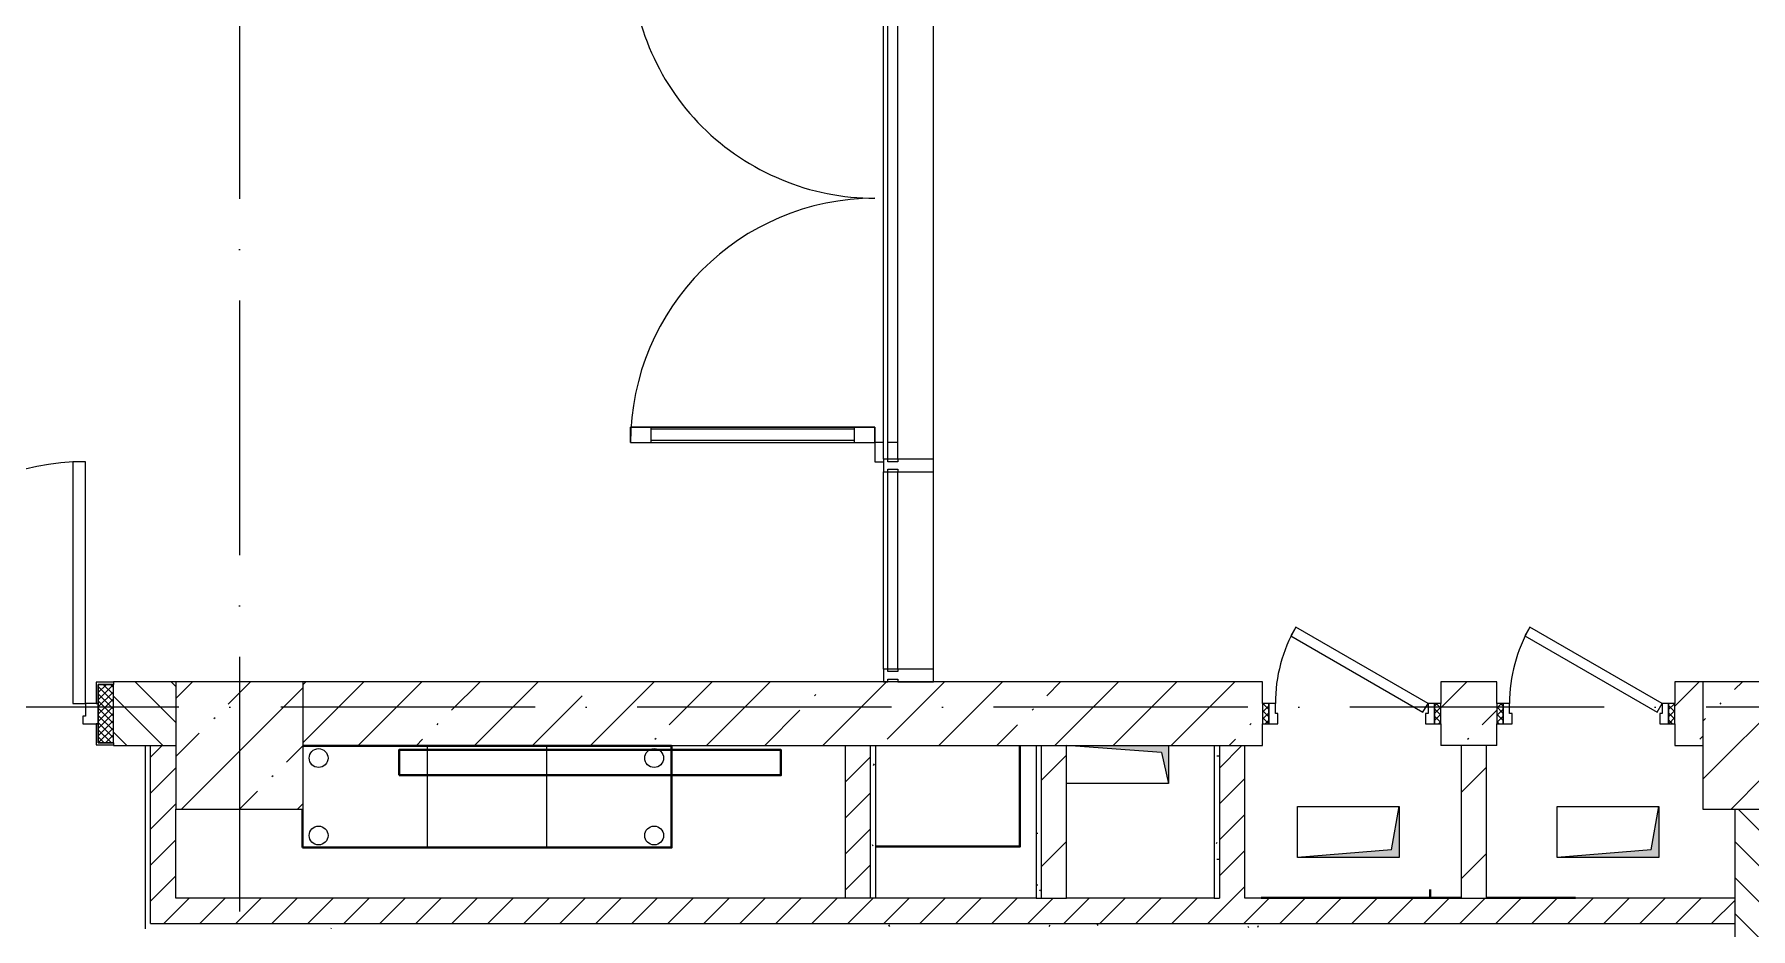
# Model space of a CAD drawing. Header units: millimetres. Extents: x -6467 to 105918, y -7090 to 92481.
# Drawn here: x 20144 to 26888, y 62211 to 65725 of the extents above; entities that cross this region are included whole.
import ezdxf

# ---------------------------------------------------------------- set-up
doc = ezdxf.new("R2010")
doc.units = ezdxf.units.MM
doc.linetypes.add('50_200_ШТРИХ_1Т_ш5_п1_п1_', pattern=[1400, 1000, -200, 0, -200])
for name, color, linetype, lineweight in [('A-DETL-GENF', 7, 'Continuous', 9), ('A-DOOR', 7, 'Continuous', 9), ('A-DOOR-2', 7, 'Continuous', 5), ('A-DOOR-FRAM', 7, 'Continuous', 9), ('A-DOOR-FRAM-2', 7, 'Continuous', 5), ('A-GLAZ-CWMG', 7, 'Continuous', 9), ('A-GLAZ-CWMG-1', 7, 'Continuous', 20), ('A-WALL', 7, 'Continuous', 5), ('A-WALL-FNSH-1', 7, 'Continuous', 5), ('I-WALL', 7, 'Continuous', 5), ('S-COLS', 7, 'Continuous', 9), ('S-COLS-1', 7, 'Continuous', 5)]:
    doc.layers.add(name, color=color, linetype=linetype, lineweight=lineweight)
for name, color, linetype, lineweight, true_color in [('I-WALL-1', 7, 'Continuous', 5, 0x787878), ('M-EQPM-1', 7, 'Continuous', 9, 0xaaaaaa), ('M-EQPM-2', 7, 'Continuous', 9, 0xe2e2e2), ('мебель 2 этаж-1', 7, 'Continuous', 40, 0xaaaaaa), ('Оси-3', 7, '50_200_ШТРИХ_1Т_ш5_п1_п1_', 9, 0xaaaaaa), ('ТХ_функционал-2', 7, 'Continuous', 40, 0xaaaaaa), ('ТХ_функционал-4', 7, 'Continuous', 20, 0xaaaaaa)]:
    doc.layers.add(name, color=color, linetype=linetype, lineweight=lineweight, true_color=true_color)
pattern_1 = [(135, (0, 0), (-70.71068, -70.71068), [])]
pattern_2 = [(45, (0, 0), (-70.71068, 70.71068), [])]
pattern_3 = [(0, (0, 0), (406.4, 101.6), [6.706, -298.094, 6.706, -298.094, -1625.6]), (0, (0, 0), (406.4, 101.6), [-609.6, 6.706, -602.894, 6.706, -298.094, -711.2]), (0, (0, 0), (406.4, 101.6), [-1524, 6.706, -196.494, 6.706, -501.294]), (120, (152.4, 50.8), (-291.18818, 301.15272), [6.706, -298.094, 6.706, -298.094, -1625.6]), (120, (152.4, 50.8), (-291.18818, 301.15272), [-609.6, 6.706, -602.894, 6.706, -298.094, -711.2]), (120, (152.4, 50.8), (-291.18818, 301.15272), [-1524, 6.706, -196.494, 6.706, -501.294]), (240, (203.2, 254), (-115.21182, -402.75272), [6.706, -298.094, 6.706, -298.094, -1625.6]), (240, (203.2, 254), (-115.21182, -402.75272), [-609.6, 6.706, -602.894, 6.706, -298.094, -711.2]), (240, (203.2, 254), (-115.21182, -402.75272), [-1524, 6.706, -196.494, 6.706, -501.294])]
pattern_4 = [(45, (0, 0), (-169.7056, 169.7056), [])]

# ---------------------------------------------------------------- blocks, each defined once
blk = doc.blocks.new('BSC_Колонна _Прямоугольная - 500х500-V12-АИ_План этажа Радиаторы_2')
at = {"layer": 'S-COLS-1'}
h = blk.add_hatch(dxfattribs=at)
h.set_pattern_fill('FP_40', color=256, style=0, pattern_type=2)
h.set_pattern_definition([(45, (-26950, -62931.04), (-228.0985, 228.0985), []), (45, (-26721.9, -62931.04), (-228.0985, 228.0985), [403.225, -80.645, 6.706, -73.939])])
h.paths.add_polyline_path([(-250, -250), (250, -250), (250, 250), (-250, 250)])
for p, q in [((250, 250), (-250, 250)), ((-250, 250), (-250, -250)), ((250, -250), (250, 250)), ((-250, -250), (250, -250))]:
    blk.add_line(p, q, dxfattribs=at)
blk = doc.blocks.new('BSC_Колонна _Прямоугольная - 500х500-V89-АИ_План этажа Радиаторы_2')
at = {"layer": 'S-COLS-1'}
h = blk.add_hatch(dxfattribs=at)
h.set_pattern_fill('FP_117', color=256, style=0, pattern_type=2)
h.set_pattern_definition([(45, (-20950, -62931.04), (-228.0985, 228.0985), []), (45, (-20721.9, -62931.04), (-228.0985, 228.0985), [403.225, -80.645, 6.706, -73.939])])
h.paths.add_polyline_path([(-250, -250), (250, -250), (250, 250), (-250, 250)])
for p, q in [((250, 250), (-250, 250)), ((-250, 250), (-250, -250)), ((250, -250), (250, 250)), ((-250, -250), (250, -250))]:
    blk.add_line(p, q, dxfattribs=at)
blk = doc.blocks.new('110_Дверь_СКБ_2Ст_Наружная1 - СОШ_Д-07_1760_1440_х2400мм_Все учебные помещения_ читальные залы-25548390-АИ_План этажа Радиаторы_2')
at = {"layer": 'A-DOOR-2'}
h = blk.add_hatch(dxfattribs=at)
h.set_pattern_fill('FP_120', color=256, style=0, pattern_type=2)
h.set_pattern_definition([(135, (1456.41, 189.685), (-14.14214, -14.14214), []), (225, (1456.41, 189.685), (14.14214, -14.14214), [])])
h.paths.add_polyline_path([(899.5, -115), (899.5, 115), (839.5, 115), (839.5, -115)])
at = {"layer": 'A-DOOR-FRAM-2'}
h = blk.add_hatch(dxfattribs=at)
h.set_pattern_fill('FP_121', color=256, style=0, pattern_type=2)
h.set_pattern_definition([(45, (-666.384, 189.685), (-14.1421, 14.1421), []), (135, (-666.384, 189.685), (-14.1421, -14.1421), [])])
h.paths.add_polyline_path([(-800.5, -115), (-800.5, 115), (-860.5, 115), (-860.5, -115)])
at = {"layer": 'A-DOOR'}
for p, q in [((789.5, 990), (739.5, 990)), ((739.5, 990), (739.5, 40)), ((789.5, 40), (789.5, 990)), ((-750.5, 630), (-750.5, 40)), ((-700.5, 630), (-750.5, 630)), ((-700.5, 40), (-700.5, 630)), ((-750.5, 40), (-700.5, 40)), ((739.5, 40), (789.5, 40))]:
    blk.add_line(p, q, dxfattribs=at)
at = {"layer": 'A-DOOR-2'}
for p, q in [((-792.5, 123), (-862.5, 123)), ((-862.5, 123), (-862.5, 115)), ((-862.5, 115), (-800.5, 115)), ((-800.5, 115), (-800.5, 40)), ((-792.5, 40), (-792.5, 123)), ((901.5, 123), (831.5, 123)), ((831.5, 123), (831.5, 40)), ((839.5, 40), (839.5, 115)), ((839.5, 115), (901.5, 115)), ((901.5, 115), (901.5, 123)), ((-800.5, 40), (-792.5, 40)), ((831.5, 40), (839.5, 40)), ((-792.5, -40), (-800.5, -40)), ((-800.5, -40), (-800.5, -115)), ((-792.5, -123), (-792.5, -40)), ((839.5, -40), (831.5, -40)), ((831.5, -40), (831.5, -123)), ((839.5, -115), (839.5, -40)), ((-862.5, -115), (-862.5, -123)), ((-800.5, -115), (-862.5, -115)), ((-862.5, -123), (-792.5, -123)), ((831.5, -123), (901.5, -123)), ((901.5, -115), (839.5, -115)), ((901.5, -123), (901.5, -115))]:
    blk.add_line(p, q, dxfattribs=at)
for centre, radius, start, end in [((789.5, 40), 950, 90, 180), ((-750.5, 40), 590, 0, 90)]:
    blk.add_arc(centre, radius, start, end, dxfattribs=at)
at = {"layer": 'A-DOOR-FRAM'}
for p, q in [((-800.5, 115), (-860.5, 115)), ((-860.5, 115), (-860.5, -115)), ((-800.5, -115), (-800.5, 115)), ((899.5, 115), (839.5, 115)), ((839.5, 115), (839.5, -115)), ((899.5, -115), (899.5, 115)), ((-750.5, 40), (-800.5, 40)), ((-800.5, 40), (-800.5, -40)), ((-750.5, -10), (-750.5, 40)), ((789.5, 40), (789.5, -10)), ((839.5, 40), (789.5, 40)), ((839.5, -40), (839.5, 40)), ((-800.5, -40), (-740.5, -40)), ((-740.5, -10), (-750.5, -10)), ((-740.5, -40), (-740.5, -10)), ((789.5, -10), (779.5, -10)), ((779.5, -10), (779.5, -40)), ((779.5, -40), (839.5, -40)), ((-860.5, -115), (-800.5, -115)), ((839.5, -115), (899.5, -115))]:
    blk.add_line(p, q, dxfattribs=at)
blk = doc.blocks.new('Прямоугольный импост - Импост структурный с накладкой - 180мм-20786484-АИ_План этажа Радиаторы_2')
at = {"layer": 'A-GLAZ-CWMG-1'}
for p, q in [((-50, 0), (-50, 17)), ((-50, 17), (0, 17)), ((-40, 0), (-50, 0)), ((-40, -40), (-40, 0)), ((0, 0), (-10, 0)), ((-10, 0), (-10, -40)), ((0, 17), (0, 0)), ((-50, -180), (-50, -40)), ((-50, -40), (-40, -40)), ((-10, -40), (0, -40)), ((0, -40), (0, -180)), ((0, -180), (-50, -180))]:
    blk.add_line(p, q, dxfattribs=at)
blk = doc.blocks.new('Дверь_Витражная_СКБ_2Ст - ДВВ_ДАО_СОШ_Коридор EIW15-23260046-АИ_План этажа Радиаторы_2')
at = {"layer": 'A-DETL-GENF'}
for p, q in [((-960, 40), (-960, 0)), ((-960, 0), (-960, 40)), ((960, 40), (960, 0)), ((960, 40), (960, 0)), ((-1035, -50), (-1035, -17)), ((-1035, -17), (-1035, -50)), ((-960, -50), (-1035, -50)), ((-1035, -50), (-960, -50)), ((-960, -17), (-960, -50)), ((-960, -50), (-960, -17)), ((-900, -50), (-960, -50)), ((-960, -1010), (-960, -50)), ((-900, -50), (-960, -50)), ((-960, -50), (-960, -1010)), ((-900, -1010), (-900, -50)), ((-900, -1010), (-900, -50)), ((900, -50), (960, -50)), ((900, -1010), (900, -50)), ((900, -50), (900, -1010)), ((960, -50), (900, -50)), ((960, -17), (960, -50)), ((960, -17), (960, -50)), ((960, -1010), (960, -50)), ((960, -1010), (960, -50)), ((960, -50), (1035, -50)), ((960, -50), (1035, -50)), ((1035, -50), (1035, -17)), ((1035, -50), (1035, -17)), ((-960, -130), (-900, -130)), ((-950, -930), (-950, -130)), ((-906, -930), (-906, -130)), ((960, -130), (900, -130)), ((906, -930), (906, -130)), ((950, -930), (950, -130)), ((-960, -930), (-900, -930)), ((960, -930), (900, -930)), ((-960, -1010), (-900, -1010)), ((-960, -1010), (-900, -1010)), ((960, -1010), (900, -1010)), ((900, -1010), (960, -1010))]:
    blk.add_line(p, q, dxfattribs=at)
at = {"layer": 'A-DOOR-2'}
for p, q in [((-960, -1010), (-960, -50)), ((960, -1010), (960, -50))]:
    blk.add_line(p, q, dxfattribs=at)
for centre, start, end in [((-960, -50), 270, 0), ((960, -50), 180, 270)]:
    blk.add_arc(centre, 960, start, end, dxfattribs=at)
blk = doc.blocks.new('Прямоугольный импост - Импост структурный с накладкой - 180мм-21819183-АИ_План этажа Радиаторы_2')
at = {"layer": 'A-GLAZ-CWMG'}
for p, q in [((9600, 11206), (9600, 13256)), ((9617, 13256), (9657, 13256)), ((9617, 11206), (9617, 13256)), ((9657, 11206), (9657, 13256)), ((9797, 11206), (9797, 13256)), ((9657, 11206), (9617, 11206))]:
    blk.add_line(p, q, dxfattribs=at)
blk = doc.blocks.new('Прямоугольный импост - Импост структурный с накладкой - 180мм-22071093-АИ_План этажа Радиаторы_2')
at = {"layer": 'A-GLAZ-CWMG'}
for p, q in [((23480, 63231), (23480, 64006)), ((23497, 64006), (23537, 64006)), ((23497, 63231), (23497, 64006)), ((23537, 63231), (23537, 64006)), ((23677, 63231), (23677, 64006)), ((23537, 63231), (23497, 63231))]:
    blk.add_line(p, q, dxfattribs=at)
blk = doc.blocks.new('Прямоугольный импост - Импост структурный с накладкой - 180мм-20786475-АИ_План этажа Радиаторы_2')
at = {"layer": 'A-GLAZ-CWMG-1'}
for p, q in [((-25, 0), (-25, 17)), ((-25, 17), (25, 17)), ((-15, 0), (-25, 0)), ((-15, -40), (-15, 0)), ((25, 0), (15, 0)), ((15, 0), (15, -40)), ((25, 17), (25, 0)), ((-25, -180), (-25, -40)), ((-25, -40), (-15, -40)), ((15, -40), (25, -40)), ((25, -40), (25, -180)), ((25, -180), (-25, -180))]:
    blk.add_line(p, q, dxfattribs=at)
blk = doc.blocks.new('Канал вертикальный прямоугольный - Шахта - значок проема-24087326-АИ_План этажа Радиаторы_2')
at = {"layer": 'M-EQPM-2'}
blk.add_hatch(color=256, dxfattribs=at).paths.add_polyline_path([(200, 100), (-200, 100), (-200, -100), (-170, 70)])
at = {"layer": 'M-EQPM-1'}
for p, q in [((-200, -100), (-200, 100)), ((-200, 100), (200, 100)), ((-170, 70), (-200, -100)), ((-170, 70), (200, 100)), ((200, 100), (200, -100)), ((200, -100), (-200, -100))]:
    blk.add_line(p, q, dxfattribs=at)
blk = doc.blocks.new('110_Дверь_СКБ_1Ст_Внутренняя - ДОО_Д-22_Дв_700x2100h_Технический шкаф ЭОМ и СС EI30-25217196-АИ_План этажа Радиаторы_2')
at = {"layer": 'A-DOOR-2'}
h = blk.add_hatch(dxfattribs=at)
h.set_pattern_fill('FP_232', color=256, style=0, pattern_type=2)
h.set_pattern_definition([(135, (1951.41, 189.685), (-14.14214, -14.14214), []), (225, (1951.41, 189.685), (14.14214, -14.14214), [])])
h.paths.add_polyline_path([(362.5, -40), (362.5, 40), (337.5, 40), (337.5, -40)])
at = {"layer": 'A-DOOR-FRAM-2'}
h = blk.add_hatch(dxfattribs=at)
h.set_pattern_fill('FP_233', color=256, style=0, pattern_type=2)
h.set_pattern_definition([(45, (-171.384, 189.685), (-14.1421, 14.1421), []), (135, (-171.384, 189.685), (-14.1421, -14.1421), [])])
h.paths.add_polyline_path([(-312.5, -40), (-312.5, 40), (-337.5, 40), (-337.5, -40)])
at = {"layer": 'A-DOOR'}
for p, q in [((-207.1, 340), (-227.1, 305.4)), ((312.5, 40), (-207.1, 340)), ((-227.1, 305.4), (292.5, 5.4)), ((292.5, 5.4), (312.5, 40))]:
    blk.add_line(p, q, dxfattribs=at)
at = {"layer": 'A-DOOR-2'}
blk.add_arc((312.5, 40), 600, 150, 180, dxfattribs=at)
at = {"layer": 'A-DOOR-FRAM'}
for p, q in [((-312.5, 40), (-337.5, 40)), ((-337.5, 40), (-337.5, -40)), ((-287.5, 40), (-312.5, 40)), ((-312.5, 40), (-312.5, -40)), ((-312.5, -40), (-312.5, 40)), ((-287.5, 0), (-287.5, 40)), ((-277.5, 0), (-287.5, 0)), ((-277.5, -40), (-277.5, 0)), ((312.5, 0), (302.5, 0)), ((302.5, 0), (302.5, -40)), ((312.5, 40), (312.5, 0)), ((337.5, 40), (312.5, 40)), ((337.5, -40), (337.5, 40)), ((362.5, 40), (337.5, 40)), ((337.5, 40), (337.5, -40)), ((362.5, -40), (362.5, 40)), ((-337.5, -40), (-312.5, -40)), ((-312.5, -40), (-277.5, -40)), ((302.5, -40), (337.5, -40)), ((337.5, -40), (362.5, -40))]:
    blk.add_line(p, q, dxfattribs=at)
blk = doc.blocks.new('Канал вертикальный прямоугольный - Шахта - значок проема-24087328-АИ_План этажа Радиаторы_2')
at = {"layer": 'M-EQPM-2'}
blk.add_hatch(color=256, dxfattribs=at).paths.add_polyline_path([(75, 200), (-75, 200), (-75, -200), (-47.5, 172.5)])
at = {"layer": 'M-EQPM-1'}
for p, q in [((-75, -200), (-75, 200)), ((-75, 200), (75, 200)), ((-47.5, 172.5), (-75, -200)), ((-47.5, 172.5), (75, 200)), ((75, 200), (75, -200)), ((75, -200), (-75, -200))]:
    blk.add_line(p, q, dxfattribs=at)
blk = doc.blocks.new('мебель 2 этаж-28800768-АИ_План этажа Радиаторы_2')
at = {"layer": 'ТХ_функционал-2'}
for p, q in [((23461.4, 64396.3), (23461.4, 64244.6)), ((27891.5, 64079.6), (27891.5, 64046.3)), ((27228.1, 64047.7), (28013.5, 64047.7)), ((28113.5, 64047.7), (28463.1, 64047.7))]:
    blk.add_line(p, q, dxfattribs=at)
at = {"layer": 'ТХ_функционал-2', "flags": 128}
for points in [[(23461.4, 64244.6), (24911.4, 64244.6), (24911.4, 64644.6), (23463.5, 64644.6)], [(25713.5, 64248.8), (26280.1, 64248.8), (26280.1, 64646.3)]]:
    blk.add_lwpolyline(points, dxfattribs=at)
blk.add_lwpolyline([(23840.6, 64528.8), (23840.6, 64628.8), (25340.6, 64628.8), (25340.6, 64528.8)], close=True, dxfattribs=at)
at = {"layer": 'ТХ_функционал-4'}
for p, q in [((23951.4, 64644.6), (23951.4, 64244.6)), ((24420.4, 64644.6), (24420.4, 64244.6))]:
    blk.add_line(p, q, dxfattribs=at)
for centre in [(23524.5, 64596.8), (24842.8, 64596.8), (23524.5, 64292.4), (24842.8, 64292.4)]:
    blk.add_circle(centre, 37, dxfattribs=at)

msp = doc.modelspace()

# ---------------------------------------------------------------- hatches: boundary and pattern name
at = {"layer": 'A-WALL'}
h = msp.add_hatch(dxfattribs=at)
h.set_pattern_fill('FP_1', color=256, style=0, pattern_type=2)
h.set_pattern_definition([(45, (0, 0), (-228.0985, 228.0985), []), (45, (228.1, 0), (-228.0985, 228.0985), [403.225, -80.645, 6.706, -73.939])])
h.paths.add_polyline_path([(26700, 62931), (26700, 63181), (26590, 63181), (26590, 62931)])
h.paths.add_polyline_path([(22760.4, 62931), (24970, 62931), (24970, 63181), (21200, 63181), (21200, 62931)])
h.paths.add_polyline_path([(25750, 62931), (25890, 62931), (25890, 63181), (25670, 63181), (25670, 62931)])
at = {"layer": 'I-WALL'}
h = msp.add_hatch(dxfattribs=at)
h.set_pattern_fill('FP_2', color=256, style=0, pattern_type=2)
h.set_pattern_definition(pattern_1)
h.paths.add_polyline_path([(20457, 62931), (20700, 62931), (20700, 63181), (20457, 63179), (20455, 62931)])
h.paths.add_polyline_path([(18690, 62931), (18690, 63181), (18200, 63181), (18200, 62931)])
h.paths.add_polyline_path([(17400, 62931), (17700, 62931), (17700, 63181), (17400, 63181)])
h.paths.add_polyline_path([(15110, 62931), (16250, 62931), (16250, 63181), (15110, 63181)])
h.paths.add_polyline_path([(13830, 62931), (13960, 62931), (13960, 63181), (13300, 63181), (13300, 62931), (13810, 62931)])
h = msp.add_hatch(dxfattribs=at)
h.set_pattern_fill('FP_4', color=256, style=0, pattern_type=2)
h.set_pattern_definition(pattern_2)
h.paths.add_polyline_path([(20600, 62231), (20700, 62231), (20700, 62931), (20600, 62931), (20600, 62681)])
h = msp.add_hatch(dxfattribs=at)
h.set_pattern_fill('FP_4', color=256, style=0, pattern_type=2)
h.set_pattern_definition(pattern_2)
h.paths.add_polyline_path([(23430, 62331), (23430, 62931), (23330, 62931), (23330, 62331)])
h = msp.add_hatch(dxfattribs=at)
h.set_pattern_fill('FP_5', color=256, style=0, pattern_type=2)
h.set_pattern_definition(pattern_4)
h.paths.add_polyline_path([(24200, 62331), (24200, 62931), (24100, 62931), (24100, 62331)])
h = msp.add_hatch(dxfattribs=at)
h.set_pattern_fill('FP_4', color=256, style=0, pattern_type=2)
h.set_pattern_definition(pattern_2)
h.paths.add_polyline_path([(24900, 62331), (24900, 62931), (24800, 62931), (24800, 62331)])
h = msp.add_hatch(dxfattribs=at)
h.set_pattern_fill('FP_5', color=256, style=0, pattern_type=2)
h.set_pattern_definition(pattern_4)
h.paths.add_polyline_path([(25850, 62331), (25850, 62931), (25750, 62931), (25750, 62331)])
h = msp.add_hatch(dxfattribs=at)
h.set_pattern_fill('FP_2', color=256, style=0, pattern_type=2)
h.set_pattern_definition(pattern_1)
h.paths.add_polyline_path([(26912.9, 55681), (27075, 55681), (27075, 62681), (26825, 62681), (26825, 55681)])
h = msp.add_hatch(dxfattribs=at)
h.set_pattern_fill('FP_4', color=256, style=0, pattern_type=2)
h.set_pattern_definition(pattern_2)
h.paths.add_polyline_path([(26825, 62231), (26825, 62331), (20700, 62331), (20700, 62231), (26082.4, 62231)])
at = {"layer": 'I-WALL-1'}
h = msp.add_hatch(dxfattribs=at)
h.set_pattern_fill('FP_3', color=256, style=0, pattern_type=2)
h.set_pattern_definition(pattern_3)
h.paths.add_polyline_path([(20600, 62211), (20600, 62931), (20580, 62931), (20580, 62211)])
h = msp.add_hatch(dxfattribs=at)
h.set_pattern_fill('FP_3', color=256, style=0, pattern_type=2)
h.set_pattern_definition(pattern_3)
h.paths.add_polyline_path([(23450, 62331), (23450, 62931), (23430, 62931), (23430, 62331)])
h = msp.add_hatch(dxfattribs=at)
h.set_pattern_fill('FP_3', color=256, style=0, pattern_type=2)
h.set_pattern_definition(pattern_3)
h.paths.add_polyline_path([(24080, 62331), (24100, 62331), (24100, 62931), (24080, 62931)])
h = msp.add_hatch(dxfattribs=at)
h.set_pattern_fill('FP_3', color=256, style=0, pattern_type=2)
h.set_pattern_definition(pattern_3)
h.paths.add_polyline_path([(24780, 62331), (24800, 62331), (24800, 62931), (24780, 62931)])
h = msp.add_hatch(dxfattribs=at)
h.set_pattern_fill('FP_3', color=256, style=0, pattern_type=2)
h.set_pattern_definition(pattern_3)
h.paths.add_polyline_path([(26082.4, 62211), (26825, 62211), (26825, 62231), (20600, 62231), (20600, 62211), (24421.4, 62211)])

# ---------------------------------------------------------------- linework, layer by layer
at = {"layer": 'A-WALL'}
for p, q in [((20700, 63181), (20455, 63181)), ((24970, 63181), (21200, 63181)), ((24970, 63096), (24970, 63181)), ((25890, 63181), (25670, 63181)), ((25670, 63181), (25670, 63096)), ((25890, 63096), (25890, 63181)), ((26700, 63181), (26590, 63181)), ((26590, 63181), (26590, 63096)), ((24970, 62931), (24970, 63016)), ((25670, 63016), (25670, 62931)), ((25890, 62931), (25890, 63016)), ((26590, 63016), (26590, 62931)), ((20455, 62931), (20700, 62931)), ((20600, 62231), (20600, 62931)), ((21200, 62931), (24200, 62931)), ((23430, 62331), (23430, 62931)), ((24100, 62931), (24100, 62331)), ((24600, 62931), (24970, 62931)), ((24800, 62931), (24800, 62331)), ((25890, 62931), (25670, 62931)), ((26590, 62931), (26700, 62931)), ((26825, 62681), (26825, 55681)), ((24080, 62331), (24200, 62331)), ((24780, 62331), (24800, 62331)), ((25750, 62331), (25850, 62331)), ((20600, 62231), (26825, 62231))]:
    msp.add_line(p, q, dxfattribs=at)
at = {"layer": 'A-WALL-FNSH-1'}
for p, q in [((20580, 62931), (20580, 62211)), ((23330, 62931), (23330, 62331)), ((23450, 62331), (23450, 62931)), ((24080, 62931), (24080, 62331)), ((24200, 62331), (24200, 62931)), ((24780, 62931), (24780, 62331)), ((24900, 62331), (24900, 62931)), ((25750, 62931), (25750, 62331)), ((25850, 62331), (25850, 62931)), ((20700, 62331), (20700, 62681)), ((24080, 62331), (20700, 62331)), ((24780, 62331), (24200, 62331)), ((25750, 62331), (24900, 62331)), ((26825, 62331), (25850, 62331))]:
    msp.add_line(p, q, dxfattribs=at)
at = {"layer": 'Оси-3'}
for p, q in [((20950, 91281), (20950, 52458)), ((104718, 63081), (-5267.3, 63081))]:
    msp.add_line(p, q, dxfattribs=at)

# ---------------------------------------------------------------- block references
at = {"layer": 'A-DOOR-2', "rotation": 269.9999999999999}
msp.add_blockref('Дверь_Витражная_СКБ_2Ст - ДВВ_ДАО_СОШ_Коридор EIW15-23260046-АИ_План этажа Радиаторы_2', (23497, 65081), dxfattribs=at)
at = {"layer": 'A-DOOR-2'}
for name, p in [('110_Дверь_СКБ_2Ст_Наружная1 - СОШ_Д-07_1760_1440_х2400мм_Все учебные помещения_ читальные залы-25548390-АИ_План этажа Радиаторы_2', (19555.5, 63056)), ('110_Дверь_СКБ_1Ст_Внутренняя - ДОО_Д-22_Дв_700x2100h_Технический шкаф ЭОМ и СС EI30-25217196-АИ_План этажа Радиаторы_2', (25307.5, 63056)), ('110_Дверь_СКБ_1Ст_Внутренняя - ДОО_Д-22_Дв_700x2100h_Технический шкаф ЭОМ и СС EI30-25217196-АИ_План этажа Радиаторы_2', (26227.5, 63056))]:
    msp.add_blockref(name, p, dxfattribs=at)
at = {"layer": 'A-GLAZ-CWMG'}
for name, p in [('Прямоугольный импост - Импост структурный с накладкой - 180мм-21819183-АИ_План этажа Радиаторы_2', (13880, 52850)), ('Прямоугольный импост - Импост структурный с накладкой - 180мм-22071093-АИ_План этажа Радиаторы_2', (0, 0))]:
    msp.add_blockref(name, p, dxfattribs=at)
at = {"layer": 'A-GLAZ-CWMG', "extrusion": (0, 0, -1), "rotation": 270.0000000000001}
for name, p in [('Прямоугольный импост - Импост структурный с накладкой - 180мм-20786475-АИ_План этажа Радиаторы_2', (-23497, 64031)), ('Прямоугольный импост - Импост структурный с накладкой - 180мм-20786484-АИ_План этажа Радиаторы_2', (-23497, 63181))]:
    msp.add_blockref(name, p, dxfattribs=at)
at = {"layer": 'M-EQPM-1'}
for name, p, rotation in [('Канал вертикальный прямоугольный - Шахта - значок проема-24087328-АИ_План этажа Радиаторы_2', (24400, 62856), 269.9999999999993), ('Канал вертикальный прямоугольный - Шахта - значок проема-24087326-АИ_План этажа Радиаторы_2', (25306.7, 62591), 180), ('Канал вертикальный прямоугольный - Шахта - значок проема-24087326-АИ_План этажа Радиаторы_2', (26326.7, 62591), 180)]:
    msp.add_blockref(name, p, dxfattribs=dict(at, rotation=rotation))
at = {"layer": 'S-COLS'}
for name, p in [('BSC_Колонна _Прямоугольная - 500х500-V89-АИ_План этажа Радиаторы_2', (20950, 62931)), ('BSC_Колонна _Прямоугольная - 500х500-V12-АИ_План этажа Радиаторы_2', (26950, 62931))]:
    msp.add_blockref(name, p, dxfattribs=at)
at = {"layer": 'мебель 2 этаж-1'}
msp.add_blockref('мебель 2 этаж-28800768-АИ_План этажа Радиаторы_2', (-2263.5, -1715.2), dxfattribs=at)

doc.saveas('drawing.dxf')
